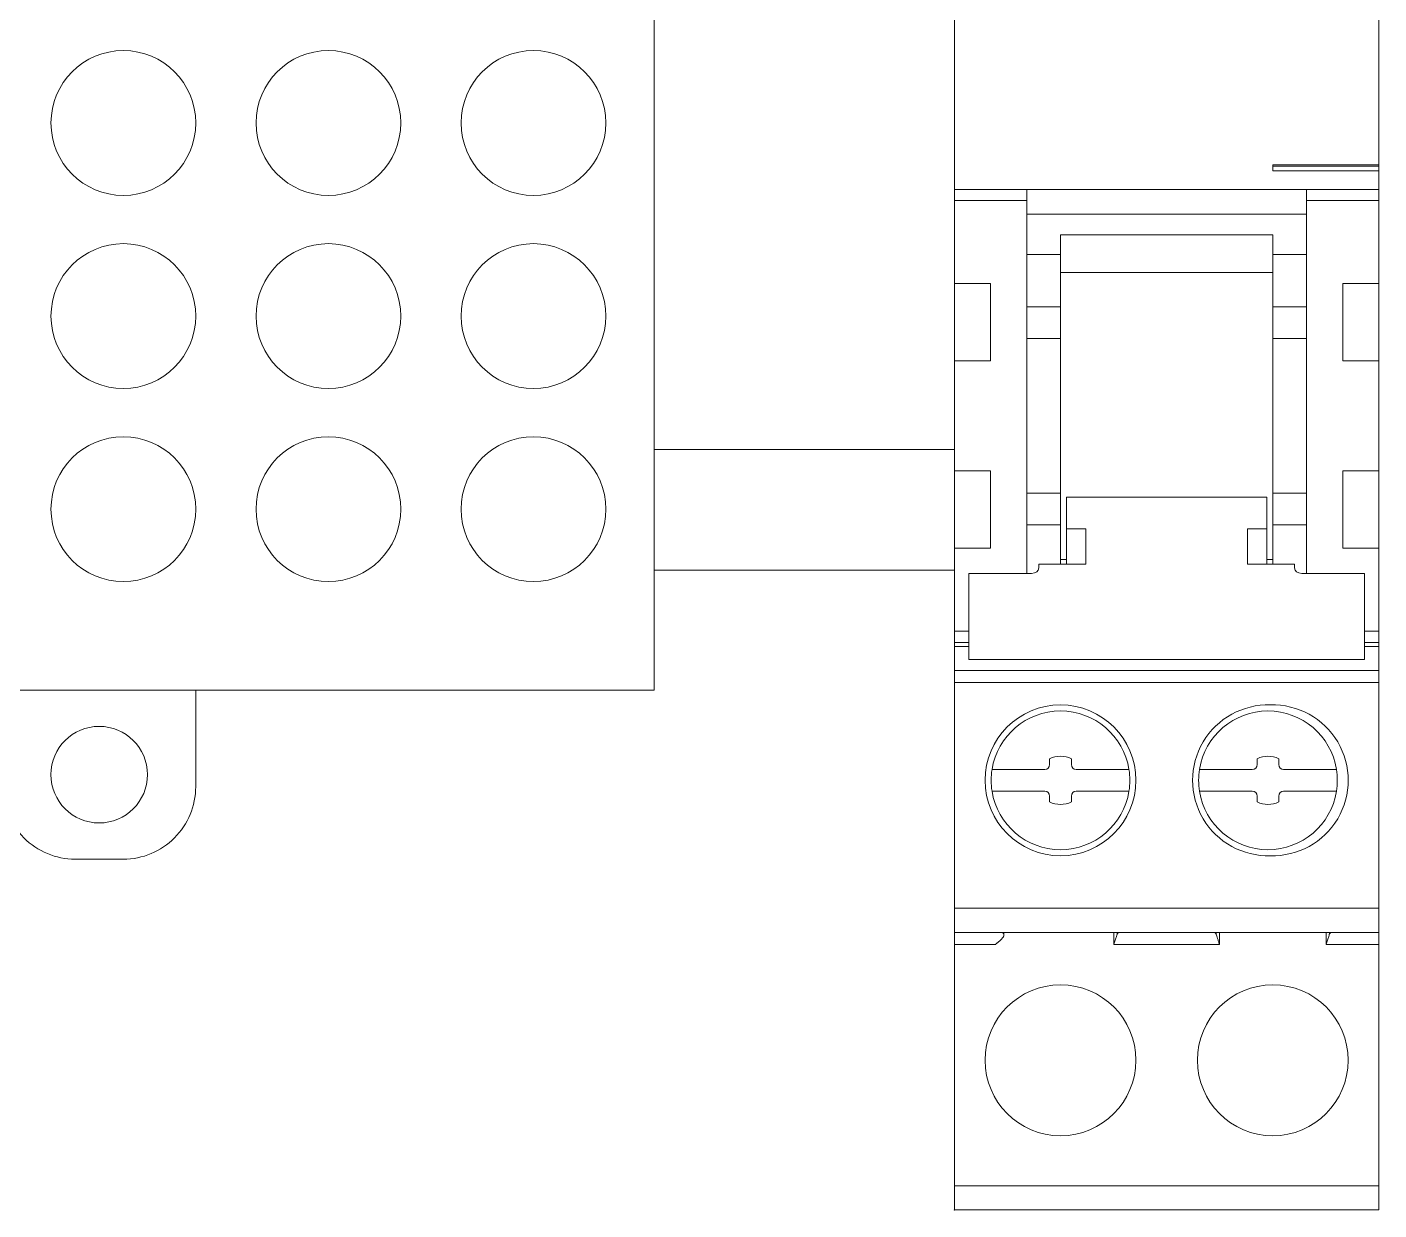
# Model space of a CAD drawing. Header units: millimetres. Extents: x 4137 to 6698, y 1400 to 3585.
# Drawn here: x 4402.1 to 4458.2, y 2776.8 to 2825.8 of the extents above; entities that cross this region are included whole.
import ezdxf

# ---------------------------------------------------------------- set-up
doc = ezdxf.new("R2010")
doc.units = ezdxf.units.MM
doc.layers.add('000-PI-Oprema', color=30, linetype='Continuous', lineweight=5)
doc.layers.add('002-PI-Kabelska kanalica', color=150, linetype='Continuous')

msp = doc.modelspace()

# ---------------------------------------------------------------- linework, layer by layer
at = {"layer": '000-PI-Oprema', "color": 0, "linetype": 'ByBlock', "lineweight": 0}
for p, q in [((4440.565, 2843.216), (4440.565, 2819.049)), ((4458.165, 2843.216), (4458.165, 2820.066)), ((4453.765, 2820.066), (4453.765, 2819.816)), ((4458.165, 2820.066), (4453.765, 2820.066)), ((4453.765, 2820.016), (4458.165, 2820.016)), ((4458.165, 2820.066), (4458.165, 2820.016)), ((4458.165, 2820.016), (4458.165, 2819.816)), ((4453.765, 2819.816), (4458.165, 2819.816)), ((4458.165, 2819.816), (4458.165, 2819.049)), ((4440.565, 2818.587), (4440.565, 2819.049)), ((4440.565, 2819.049), (4458.165, 2819.049)), ((4458.165, 2819.049), (4458.165, 2818.587)), ((4440.565, 2818.589), (4440.565, 2815.144)), ((4443.565, 2803.138), (4443.565, 2818.589)), ((4455.165, 2818.589), (4455.165, 2803.138)), ((4458.165, 2818.589), (4458.165, 2815.144)), ((4444.965, 2817.168), (4444.965, 2816.345)), ((4453.765, 2817.168), (4444.965, 2817.168)), ((4453.765, 2817.168), (4453.765, 2816.345)), ((4444.965, 2814.183), (4444.965, 2816.347)), ((4453.765, 2816.347), (4453.765, 2814.183)), ((4453.765, 2815.609), (4444.965, 2815.609)), ((4440.565, 2815.144), (4440.565, 2811.944)), ((4440.565, 2815.144), (4442.065, 2815.144)), ((4442.065, 2815.144), (4442.065, 2811.944)), ((4456.665, 2811.944), (4456.665, 2815.144)), ((4456.665, 2815.144), (4458.165, 2815.144)), ((4458.165, 2815.144), (4458.165, 2811.944)), ((4443.565, 2814.183), (4444.965, 2814.183)), ((4444.965, 2814.183), (4444.965, 2812.872)), ((4453.765, 2814.183), (4453.765, 2812.872)), ((4453.765, 2814.183), (4455.165, 2814.183)), ((4444.965, 2812.872), (4443.565, 2812.872)), ((4444.965, 2806.46), (4444.965, 2812.872)), ((4455.165, 2812.872), (4453.765, 2812.872)), ((4453.765, 2812.872), (4453.765, 2806.46)), ((4442.065, 2811.944), (4440.565, 2811.944)), ((4440.565, 2811.944), (4440.565, 2807.387)), ((4458.165, 2811.944), (4456.665, 2811.944)), ((4458.165, 2811.944), (4458.165, 2807.387)), ((4440.565, 2807.387), (4440.565, 2804.187)), ((4442.065, 2807.387), (4440.565, 2807.387)), ((4442.065, 2807.387), (4442.065, 2804.187)), ((4456.665, 2804.187), (4456.665, 2807.387)), ((4456.665, 2807.387), (4458.165, 2807.387)), ((4458.165, 2807.387), (4458.165, 2804.187)), ((4443.565, 2806.46), (4444.965, 2806.46)), ((4444.965, 2806.46), (4444.965, 2805.149)), ((4453.765, 2806.46), (4453.765, 2805.149)), ((4453.765, 2806.46), (4455.165, 2806.46)), ((4445.215, 2806.294), (4453.515, 2806.294)), ((4445.215, 2804.986), (4445.215, 2806.294)), ((4453.515, 2804.986), (4453.515, 2806.294)), ((4444.965, 2805.149), (4443.565, 2805.149)), ((4444.965, 2803.521), (4444.965, 2805.149)), ((4445.215, 2804.986), (4445.215, 2803.521)), ((4445.215, 2804.986), (4446.015, 2804.986)), ((4446.015, 2803.521), (4446.015, 2804.986)), ((4452.715, 2804.986), (4452.715, 2803.521)), ((4453.515, 2804.986), (4452.715, 2804.986)), ((4453.515, 2803.521), (4453.515, 2804.986)), ((4453.765, 2805.149), (4453.765, 2803.521)), ((4455.165, 2805.149), (4453.765, 2805.149)), ((4442.065, 2804.187), (4440.565, 2804.187)), ((4440.565, 2804.187), (4440.565, 2800.743)), ((4458.165, 2804.187), (4456.665, 2804.187)), ((4458.165, 2804.187), (4458.165, 2800.743)), ((4444.965, 2803.719), (4445.216, 2803.719)), ((4453.515, 2803.719), (4453.765, 2803.719)), ((4441.165, 2803.138), (4441.165, 2802.372)), ((4441.165, 2803.138), (4443.765, 2803.138)), ((4444.065, 2803.521), (4446.015, 2803.521)), ((4444.065, 2803.368), (4444.065, 2803.521)), ((4452.715, 2803.521), (4454.665, 2803.521)), ((4454.665, 2803.368), (4454.665, 2803.521)), ((4454.965, 2803.138), (4457.565, 2803.138)), ((4457.565, 2803.138), (4457.565, 2802.372)), ((4441.165, 2802.372), (4441.165, 2802.179)), ((4441.165, 2801.949), (4441.165, 2802.179)), ((4441.165, 2801.949), (4441.165, 2801.756)), ((4457.565, 2802.372), (4457.565, 2802.179)), ((4457.565, 2802.179), (4457.565, 2801.949)), ((4457.565, 2801.949), (4457.565, 2801.756)), ((4441.165, 2801.526), (4441.165, 2801.756)), ((4441.165, 2801.334), (4441.165, 2801.526)), ((4457.565, 2801.756), (4457.565, 2801.526)), ((4457.565, 2801.526), (4457.565, 2801.334)), ((4441.165, 2801.104), (4441.165, 2801.334)), ((4441.165, 2800.911), (4441.165, 2801.104)), ((4441.165, 2800.681), (4441.165, 2800.911)), ((4457.565, 2801.334), (4457.565, 2801.104)), ((4457.565, 2801.104), (4457.565, 2800.911)), ((4457.565, 2800.911), (4457.565, 2800.681)), ((4440.565, 2800.283), (4440.565, 2800.745)), ((4441.165, 2800.283), (4440.565, 2800.283)), ((4440.565, 2800.116), (4440.565, 2800.283)), ((4441.165, 2800.488), (4441.165, 2800.681)), ((4441.165, 2800.258), (4441.165, 2800.488)), ((4441.165, 2800.066), (4441.165, 2800.258)), ((4457.565, 2800.681), (4457.565, 2800.488)), ((4457.565, 2800.488), (4457.565, 2800.258)), ((4457.565, 2800.283), (4458.165, 2800.283)), ((4457.565, 2800.258), (4457.565, 2800.066)), ((4458.165, 2800.745), (4458.165, 2800.283)), ((4458.165, 2800.283), (4458.165, 2800.116)), ((4440.565, 2799.116), (4440.565, 2800.116)), ((4441.165, 2799.836), (4441.165, 2800.066)), ((4441.165, 2799.579), (4441.165, 2799.836)), ((4457.565, 2800.066), (4457.565, 2799.836)), ((4457.565, 2799.836), (4457.565, 2799.579)), ((4458.165, 2799.116), (4458.165, 2800.116)), ((4440.565, 2798.616), (4440.565, 2799.116)), ((4440.565, 2799.116), (4458.165, 2799.116)), ((4441.165, 2799.579), (4457.565, 2799.579)), ((4458.165, 2799.116), (4458.165, 2798.616)), ((4440.565, 2798.616), (4440.565, 2789.266)), ((4440.565, 2798.616), (4458.165, 2798.616)), ((4458.165, 2798.616), (4458.165, 2789.266)), ((4444.515, 2795.216), (4444.515, 2795.459)), ((4445.415, 2795.459), (4445.415, 2795.216)), ((4453.115, 2795.216), (4453.115, 2795.459)), ((4454.015, 2795.459), (4454.015, 2795.216)), ((4442.127, 2795.016), (4444.315, 2795.016)), ((4445.615, 2795.016), (4447.804, 2795.016)), ((4450.727, 2795.016), (4452.915, 2795.016)), ((4454.215, 2795.016), (4456.404, 2795.016)), ((4444.315, 2794.116), (4442.127, 2794.116)), ((4447.804, 2794.116), (4445.615, 2794.116)), ((4452.915, 2794.116), (4450.727, 2794.116)), ((4456.404, 2794.116), (4454.215, 2794.116)), ((4444.515, 2793.673), (4444.515, 2793.916)), ((4445.415, 2793.916), (4445.415, 2793.673)), ((4453.115, 2793.673), (4453.115, 2793.916)), ((4454.015, 2793.916), (4454.015, 2793.673)), ((4440.565, 2788.266), (4440.565, 2789.266)), ((4458.165, 2789.266), (4440.565, 2789.266)), ((4458.165, 2788.266), (4458.165, 2789.266)), ((4440.565, 2788.266), (4458.165, 2788.266)), ((4440.565, 2787.766), (4440.565, 2788.266)), ((4442.622, 2788.168), (4442.622, 2788.266)), ((4458.165, 2788.266), (4458.165, 2787.766)), ((4440.565, 2787.766), (4440.565, 2777.766)), ((4442.279, 2787.766), (4440.565, 2787.766)), ((4442.279, 2787.767), (4442.279, 2787.766)), ((4447.177, 2787.766), (4451.554, 2787.766)), ((4455.977, 2787.766), (4458.165, 2787.766)), ((4458.165, 2787.766), (4458.165, 2777.766)), ((4458.165, 2777.766), (4440.565, 2777.766)), ((4440.565, 2776.766), (4440.565, 2777.766)), ((4458.165, 2776.766), (4458.165, 2777.766)), ((4440.565, 2776.766), (4458.165, 2776.766))]:
    msp.add_line(p, q, dxfattribs=at)
msp.add_lwpolyline([(4417.319, 2845.301), (4417.319, 2848.301, -0.414214), (4420.319, 2851.301), (4425.119, 2851.301, -0.414214), (4428.119, 2848.301), (4428.119, 2845.301), (4428.119, 2798.301), (4401.119, 2798.301), (4401.119, 2794.301, 0.414214), (4404.119, 2791.301), (4406.119, 2791.301, 0.414214), (4409.119, 2794.301), (4409.119, 2798.301)], format="xyb", dxfattribs=at)
for centre, radius in [((4406.119, 2821.801), 3), ((4414.619, 2821.801), 3), ((4423.119, 2821.801), 3), ((4406.119, 2813.801), 3), ((4414.619, 2813.801), 3), ((4423.119, 2813.801), 3), ((4406.119, 2805.801), 3), ((4414.619, 2805.801), 3), ((4423.119, 2805.801), 3), ((4444.965, 2794.566), 3.125), ((4405.119, 2794.801), 2), ((4444.965, 2782.966), 3.125), ((4453.765, 2782.966), 3.125)]:
    msp.add_circle(centre, radius, dxfattribs=at)
for centre, radius, start, end in [((4444.965, 2794.566), 2.874, 9.0086, 170.9914), ((4453.565, 2794.566), 3.125, 88.1662, 271.8338), ((4453.565, 2794.566), 2.874, 9.0086, 170.9914), ((4453.765, 2794.566), 3.125, 268.1662, 91.8338), ((4444.315, 2795.216), 0.2, 270, 0), ((4444.965, 2794.566), 1, 63.2563, 116.7437), ((4445.615, 2795.216), 0.2, 180, 270), ((4452.915, 2795.216), 0.2, 270, 0), ((4453.565, 2794.566), 1, 63.2563, 116.7437), ((4454.215, 2795.216), 0.2, 180, 270), ((4444.965, 2794.566), 2.874, 170.9914, 189.0086), ((4444.965, 2794.566), 2.874, 350.9914, 9.0086), ((4453.565, 2794.566), 2.874, 170.9914, 189.0086), ((4453.565, 2794.566), 2.874, 350.9914, 9.0086), ((4444.965, 2794.566), 2.874, 189.0086, 350.9914), ((4444.315, 2793.916), 0.2, 0, 90), ((4445.615, 2793.916), 0.2, 90, 180), ((4453.565, 2794.566), 2.874, 189.0086, 350.9914), ((4452.915, 2793.916), 0.2, 0, 90), ((4454.215, 2793.916), 0.2, 90, 180), ((4444.965, 2794.566), 1, 243.2563, 296.7437), ((4453.565, 2794.566), 1, 243.2563, 296.7437)]:
    msp.add_arc(centre, radius, start, end, dxfattribs=at)
for centre, start_param, end_param in [((4443.765, 2803.368), 4.712389, 6.283185), ((4454.965, 2803.368), 3.141593, 4.712389)]:
    msp.add_ellipse(centre, major_axis=(0.3, 0), ratio=0.766044, start_param=start_param, end_param=end_param, dxfattribs=at)
for points, degree in [([(4443.565, 2819.049), (4442.565, 2819.049), (4441.565, 2819.049), (4440.565, 2819.049)], 3), ([(4443.565, 2819.049), (4443.565, 2818.899), (4443.565, 2818.648), (4443.565, 2818.589)], 2), ([(4455.165, 2818.589), (4455.165, 2818.648), (4455.165, 2818.898), (4455.165, 2819.049)], 2), ([(4458.165, 2819.049), (4457.165, 2819.049), (4456.165, 2819.049), (4455.165, 2819.049)], 3), ([(4443.565, 2818.589), (4442.565, 2818.589), (4441.565, 2818.589), (4440.565, 2818.589)], 3), ([(4458.165, 2818.589), (4457.165, 2818.589), (4456.165, 2818.589), (4455.165, 2818.589)], 3), ([(4455.165, 2818.017), (4451.299, 2818.017), (4447.432, 2818.017), (4443.565, 2818.017)], 3), ([(4444.965, 2816.347), (4444.499, 2816.347), (4444.032, 2816.347), (4443.565, 2816.347)], 3), ([(4455.165, 2816.347), (4454.699, 2816.347), (4454.232, 2816.347), (4453.765, 2816.347)], 3), ([(4440.565, 2800.743), (4440.765, 2800.743), (4440.965, 2800.743), (4441.165, 2800.743)], 3), ([(4457.565, 2800.743), (4457.765, 2800.743), (4457.965, 2800.743), (4458.165, 2800.743)], 3), ([(4441.165, 2800.116), (4440.965, 2800.116), (4440.765, 2800.116), (4440.565, 2800.116)], 3), ([(4458.165, 2800.116), (4457.965, 2800.116), (4457.765, 2800.116), (4457.565, 2800.116)], 3), ([(4447.182, 2788.266), (4447.182, 2788.099), (4447.182, 2787.933), (4447.182, 2787.766)], 3), ([(4447.312, 2788.266), (4447.312, 2788.242), (4447.312, 2788.218), (4447.312, 2788.194)], 3), ([(4451.419, 2788.194), (4451.419, 2788.218), (4451.419, 2788.242), (4451.419, 2788.266)], 3), ([(4451.549, 2787.766), (4451.549, 2787.933), (4451.549, 2788.099), (4451.549, 2788.266)], 3), ([(4455.982, 2788.266), (4455.982, 2788.099), (4455.982, 2787.933), (4455.982, 2787.766)], 3), ([(4456.111, 2788.266), (4456.111, 2788.242), (4456.111, 2788.218), (4456.111, 2788.194)], 3)]:
    msp.add_open_spline(points, degree=degree, dxfattribs=at)
for points, knots in [([(4442.279, 2787.767), (4442.279, 2787.769), (4442.279, 2787.772), (4442.281, 2787.777), (4442.282, 2787.779), (4442.285, 2787.785), (4442.289, 2787.789), (4442.296, 2787.797), (4442.299, 2787.8), (4442.307, 2787.806), (4442.311, 2787.809), (4442.323, 2787.818), (4442.331, 2787.823), (4442.347, 2787.835), (4442.355, 2787.841), (4442.378, 2787.859), (4442.393, 2787.871), (4442.423, 2787.896), (4442.437, 2787.909), (4442.466, 2787.935), (4442.48, 2787.947), (4442.508, 2787.974), (4442.521, 2787.987), (4442.546, 2788.014), (4442.557, 2788.028), (4442.573, 2788.049), (4442.578, 2788.056), (4442.587, 2788.07), (4442.596, 2788.084), (4442.603, 2788.098), (4442.609, 2788.111), (4442.612, 2788.118), (4442.618, 2788.138), (4442.621, 2788.151), (4442.622, 2788.169), (4442.622, 2788.175), (4442.62, 2788.186), (4442.619, 2788.191), (4442.614, 2788.206), (4442.609, 2788.215), (4442.596, 2788.23), (4442.589, 2788.237), (4442.573, 2788.248), (4442.564, 2788.252), (4442.545, 2788.259), (4442.535, 2788.262), (4442.515, 2788.265), (4442.504, 2788.266), (4442.493, 2788.266)], [0, 0, 0, 0, 0.007813, 0.007813, 0.015625, 0.015625, 0.03125, 0.03125, 0.046875, 0.046875, 0.0625, 0.0625, 0.09375, 0.09375, 0.125, 0.125, 0.1875, 0.1875, 0.25, 0.25, 0.3125, 0.3125, 0.375, 0.375, 0.4375, 0.4375, 0.46875, 0.46875, 0.5, 0.53125, 0.53125, 0.5625, 0.5625, 0.625, 0.625, 0.65625, 0.65625, 0.6875, 0.6875, 0.75, 0.75, 0.8125, 0.8125, 0.875, 0.875, 0.9375, 0.9375, 1, 1, 1, 1]), ([(4447.182, 2787.766), (4447.198, 2787.828), (4447.229, 2787.944), (4447.292, 2788.095), (4447.302, 2788.161), (4447.307, 2788.194)], [0, 0, 0, 0, 0.370717, 0.697171, 1, 1, 1, 1]), ([(4447.438, 2788.266), (4447.409, 2788.266), (4447.383, 2788.261), (4447.357, 2788.246), (4447.352, 2788.243), (4447.342, 2788.235), (4447.338, 2788.231), (4447.325, 2788.217), (4447.318, 2788.206), (4447.312, 2788.194)], [0, 0, 0, 0, 0.5, 0.5, 0.625, 0.625, 0.75, 0.75, 1, 1, 1, 1]), ([(4451.292, 2788.266), (4451.322, 2788.266), (4451.347, 2788.261), (4451.374, 2788.246), (4451.379, 2788.243), (4451.389, 2788.235), (4451.393, 2788.231), (4451.406, 2788.217), (4451.413, 2788.206), (4451.419, 2788.194)], [0, 0, 0, 0, 0.5, 0.5, 0.625, 0.625, 0.75, 0.75, 1, 1, 1, 1]), ([(4451.554, 2787.766), (4451.552, 2787.777), (4451.549, 2787.799), (4451.528, 2787.839), (4451.508, 2787.913), (4451.474, 2788.011), (4451.441, 2788.117), (4451.426, 2788.168), (4451.418, 2788.194)], [0, 0, 0, 0, 0.06226, 0.125542, 0.251264, 0.501192, 0.751249, 1, 1, 1, 1]), ([(4455.982, 2787.766), (4455.998, 2787.828), (4456.029, 2787.944), (4456.092, 2788.095), (4456.102, 2788.161), (4456.107, 2788.194)], [0, 0, 0, 0, 0.370719, 0.697173, 1, 1, 1, 1]), ([(4456.238, 2788.266), (4456.209, 2788.266), (4456.183, 2788.261), (4456.157, 2788.246), (4456.151, 2788.243), (4456.142, 2788.235), (4456.137, 2788.231), (4456.125, 2788.217), (4456.118, 2788.206), (4456.111, 2788.194)], [0, 0, 0, 0, 0.5, 0.5, 0.625, 0.625, 0.75, 0.75, 1, 1, 1, 1])]:
    msp.add_open_spline(points, degree=3, knots=knots, dxfattribs=at)
msp.add_point((4440.565, 2776.766), dxfattribs=at)
at = {"layer": '002-PI-Kabelska kanalica', "color": 0, "linetype": 'ByBlock', "lineweight": 0, "ltscale": 0.25}
for p, q in [((4428.119, 2808.278), (4440.565, 2808.278)), ((4440.565, 2803.278), (4428.119, 2803.278))]:
    msp.add_line(p, q, dxfattribs=at)

doc.saveas('drawing.dxf')
